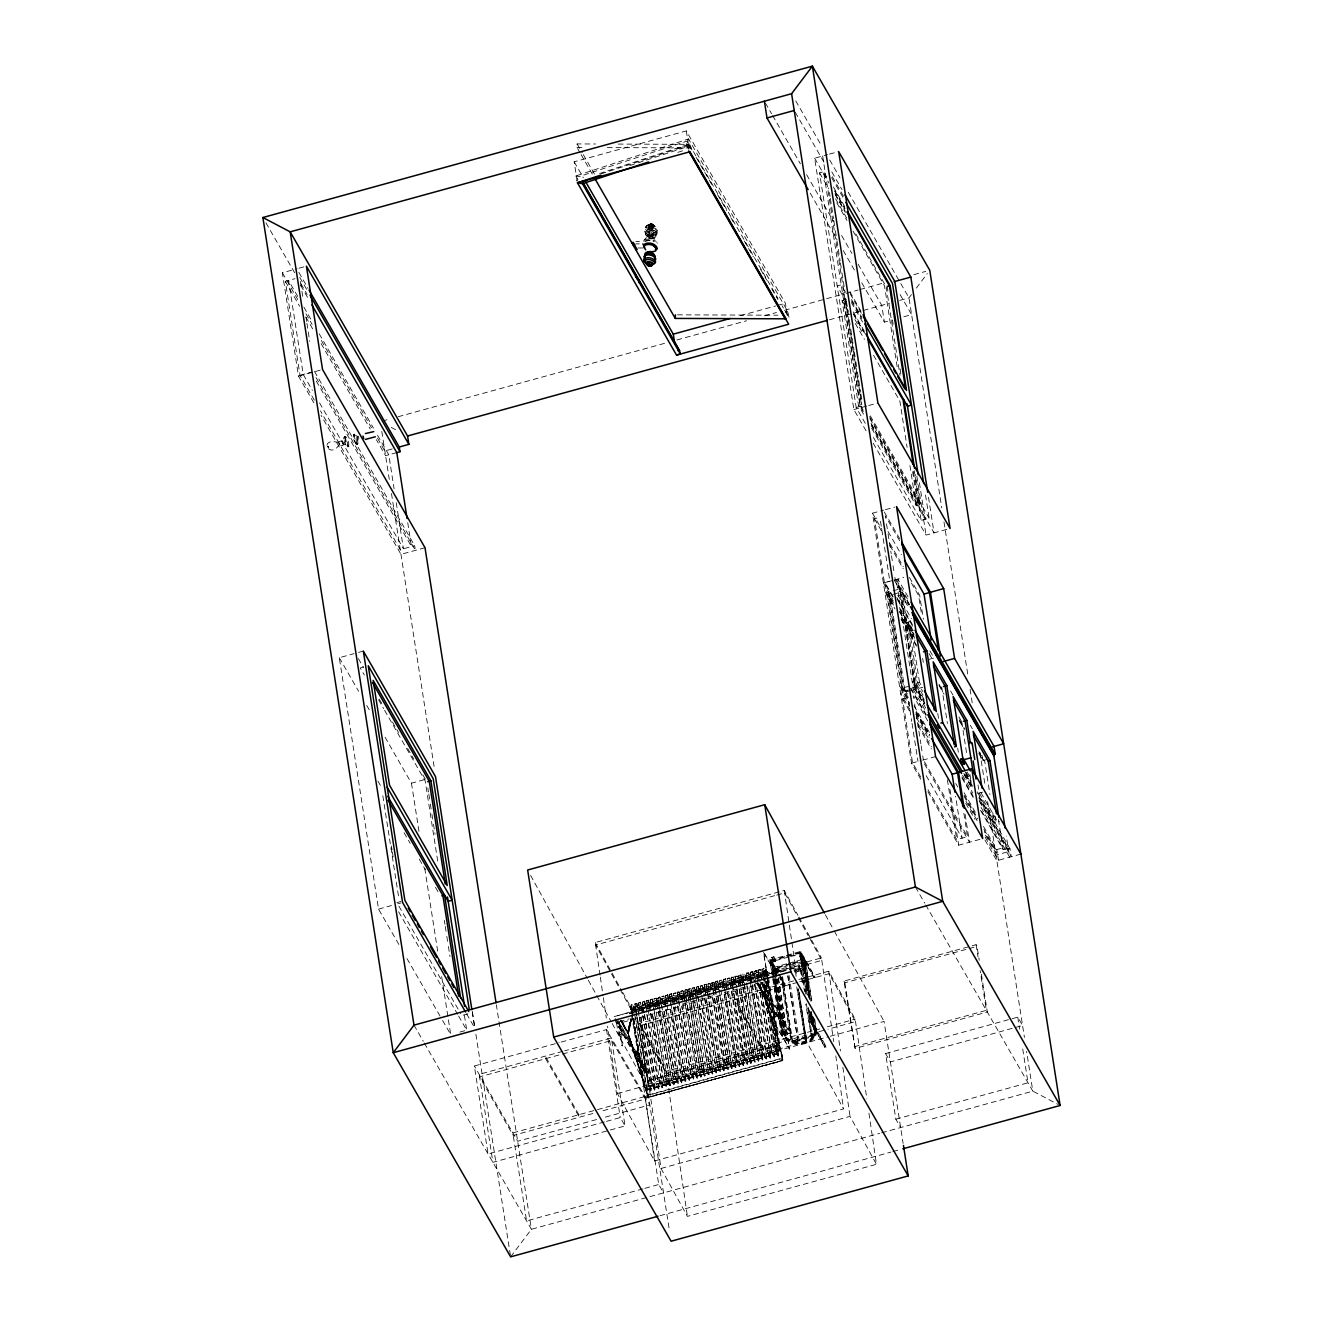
<?xml version="1.0" encoding="UTF-8"?>
<svg xmlns="http://www.w3.org/2000/svg" width="1323" height="1323" viewBox="0 0 1323 1323"><rect width="100%" height="100%" fill="white"/><g stroke="black" fill="none" stroke-linecap="round" stroke-linejoin="round"><path stroke-width="0.75" stroke-dasharray="5 3.75" d="M622.405 1023.886L621.479 1020.38M622.753 1022.481L621.942 1022.216L623.166 1025.275M622.108 1021.455L621.198 1021.191L622.405 1022.778M626.523 1029.393L623.828 1026.665L622.571 1022.712M624.142 1027.061L623.629 1024.217L624.671 1028.037M623.348 1024.548C625.2 1028.087 624.34 1027.194 624.836 1026.863M624.936 1027.706L625.663 1028.616L624.109 1025.937M626.639 1029.741L624.787 1028.401M626.126 1029.41L627.681 1031.957L627.168 1030.716M628.872 1031.279L628.012 1033.891L625.961 1028.517M758.294 983.932L760.576 988.645L757.219 984.014L759.137 986.379L758.74 985.569M759.799 986.693L759.22 986.826M759.567 988.165L761.85 990.96L760.245 989.554L761.453 989.902L760.609 988.198M760.543 989.257L763.685 994.086L761.089 990.282M761.552 990.662L761.386 989.621M762.23 991.737C760.89 989.538 764.777 995.475 761.833 992.316M762.875 992.349L763.123 994.664M763.388 993.259L763.702 994.929M672.712 1082.892L781.463 1052.843L782.654 1060.401L781.43 1052.397L782.869 1060.385M634.461 1011.119C636.495 1007.167 631.22 1003.214 633.138 1005.033L647.294 1091.74L634.792 1013.12M650.684 1091.078L650.833 1084.281L638.645 1012.062M654.653 1090.02L654.687 1083.223L640.514 1002.239L638.596 1002.95L639.489 1009.73M658.705 1088.879L658.54 1082.164L646.352 1009.929M662.707 1087.556L650.205 1008.87M666.56 1086.431L652.057 999.047L650.023 1000.072L651.048 1006.538M670.414 1085.422L657.911 1006.753M657.878 998.22L671.423 1078.46L673.424 1084.38L671.274 1078.658L657.729 998.402L659.995 997.178L674.267 1084.314L661.765 1005.695M677.971 1083.57L677.806 1076.856L663.931 995.921M681.51 1082.578L681.659 1075.781L670.48 1009.581M685.744 1081.354L673.324 1002.503M689.597 1080.296L675.821 993.424L673.142 993.705M693.517 1079.055L682.04 1006.406M697.353 1078.096L682.883 990.563L680.849 991.572L682.536 1002.057M686.951 989.753L701.24 1076.889L688.737 998.253M693.285 1003.165L705.093 1075.831L692.591 997.195M708.963 1074.524L694.525 987.405L708.946 1074.772M696.378 987.371L709.806 1068.041L712.518 1074.094L712.469 1067.297L701.306 1001.098M716.603 1072.788L704.15 994.02M706.069 984.213L720.489 1071.63M724.342 1070.572L712.865 997.906M713.163 982.84L713.94 982.179L728.212 1069.464L714.354 982.807L712.832 982.857M717.777 981.253L732.066 1068.389L717.496 981.054L715.511 982.03L716.537 988.496M735.439 1067.727L735.588 1060.93L724.425 994.731M739.408 1066.669L739.441 1059.872L725.269 978.888M743.46 1065.528L743.294 1058.813L729.75 978.557C725.054 976.176 727.832 986.247 728.775 989.323M747.313 1064.469L747.148 1057.755L735.985 991.539M751.315 1063.097L737.457 976.44L734.778 976.721M755.168 1062.088L742.666 983.402M746.883 986.297L759.022 1060.963L746.519 982.344M762.875 1059.905L749.016 973.248L746.701 973.149M766.265 1059.243L766.414 1052.447L754.226 980.211M770.548 1057.937L758.079 979.152M774.352 1056.945L774.104 1050.33L759.931 969.346L757.881 970.354L758.906 976.837M778.156 1056.217L777.99 1049.503L765.802 977.267M621.082 1020.397L621.413 1021.306L620.702 1020.446M621.016 1021.488L621.082 1020.413M622.554 1022.811L623.414 1024.531L621.876 1022.911M623.298 1025.672L624.258 1025.242M625.746 1029.476L627.4 1031.13M651.164 1090.549L639.356 1018.015M655.017 1089.474L640.58 1002.255M658.871 1088.416L646.715 1013.881M662.724 1087.357L648.287 1000.138L649.874 1006.869M681.99 1082.049L670.182 1009.532M685.843 1080.99L671.323 993.738L669.289 994.764L670.993 1005.248M689.696 1079.932L675.259 992.697M693.55 1078.873L681.725 1006.34M712.816 1073.565L700.992 1001.031M716.669 1072.506L704.514 997.972M739.789 1066.14L725.335 978.904M743.625 1065.065L729.056 977.879M747.478 1064.006L735.671 991.489M751.332 1062.948L736.977 975.812M760.262 987.967L758.707 986.743M761.486 990.977L762.065 990.844M765.785 998.865L763.702 993.705M766.745 1058.698L754.59 984.163M770.598 1057.639L758.443 983.105M774.435 1056.581L760.229 969.395L758.939 970.106M778.337 1055.754L766.182 981.219M622.868 1022.828L621.81 1021.373M622.637 1023.059L623.761 1024.366M625.051 1028.087L624.952 1027.061M626.937 1031.08L626.771 1030.17L630.046 1038.439M627.085 1032.601C630.558 1033.28 627.515 1027.161 630.046 1026.698M758.823 985.552L757.996 983.981M759.584 986.958L759.27 987.768M760.295 988.413L760.444 987.719M762.875 993.49L762.511 992.283M766.265 984.362L767.621 980.723L766.149 988.976L764.876 990.249L766.612 986.776L764.959 996.318M762.594 1059.888L760.03 1054.051L762.164 1059.789M619.842 1034.503L620.934 1034.321L622.323 1045.898L619.792 1034.421L620.934 1034.321M622.686 1045.583L621.578 1045.683M627.714 1033.081L628.425 1030.65L627.4 1033.759L628.458 1033.71L628.458 1035.744L628.524 1033.131M628.971 1031.427L627.929 1032.601L628.557 1030.385M629.401 1029.575L627.929 1032.023L628.243 1029.393M629.169 1029.211C628.623 1027.872 629.599 1026.383 629.616 1028.55M629.235 1025.639L631.236 1020.116L629.55 1028.864L628.491 1029.459L629.186 1030.468M629.847 1025.705L630.492 1024.63M630.691 1018.594C629.5 1024.101 632.857 1014.592 630.906 1022.348C630.608 1019.917 626.689 1033.065 630.525 1023.456M629.897 1022.762C631.203 1024.019 630.773 1018.908 631.518 1018.942M630.823 1020.413L630.691 1023.82M631.104 1020.298L631.021 1019.09L630.691 1021.786M766.166 984.196C768.051 984.527 764.677 990.762 764.942 994.78M764.975 996.335L764.529 998.17L763.718 996.467L765.62 990.729L764.314 993.358L764.429 991.87M764.462 995.425C762.544 1000.287 766.877 987.603 764.529 992.035M765.984 988.529L765.752 990.613L765.306 988.033M766.877 984.974L766.298 984.295L765.819 989.157L766.728 984.461M766.364 986.776L766.149 987.041M767.886 980.74L766.679 984.13L768.117 980.806M767.522 982.096C767.274 977.763 767.092 986.015 766.943 981.418M765.653 969.875L767.522 971.892L780.851 1050.115L776.783 1051.256L780.157 1049.966L765.686 969.957L780.157 1049.982L645.227 1087.159L644.235 1084.943M631.699 1010.97L766.596 973.53L631.633 1010.97L631.021 1007.382L765.934 970.222L766.927 971.727L766.133 970.85L631.22 1008.027L631.981 1009.168L630.161 1006.919L631.187 1012.938M580.053 152.84L576.977 147.498L577.159 143.926L595.615 143.992M651.892 224.48C639.422 230.467 664.047 227.027 649.891 224.182C641.324 225.538 644.698 240.29 652.917 238.537C659.598 236.437 657.812 224.414 650.817 224.331M652.454 224.877L649.031 227.341L649.146 236.271M618.172 144.075L687.894 144.323L687.728 147.895L603.652 147.597M338.92 442.626C317.371 436.656 329.89 460.702 339.498 444.098M628.756 1032.304L628.227 1032.932M628.458 1028.434C628.872 1030.65 629.169 1029.741 628.111 1030.567M628.888 1026.665L628.557 1028.599M629.318 1029.36L628.772 1030.137L628.69 1027.475M629.12 1025.557L629.616 1026.698M629.55 1023.638L630.261 1025.672M630.624 1022.729L629.88 1025.59L630.393 1024.564M629.781 1024.713L629.98 1023.605M629.765 1022.679L629.913 1024.862M629.831 1027.591L629.252 1026.582L629.583 1027.591M630.707 1023.671L630.376 1022.398M630.575 1020.909L630.839 1019.801M763.239 995.028L764.396 995.541M764.016 995.839L764.347 992.928L764.926 994.416L765.356 993.011L764.677 991.754L764.644 993.639M764.413 993.722C765.604 996.368 762.164 992.796 763.586 995.243M765.389 990.431L765.207 991.853L765.157 990.084M765.521 987.074L765.736 986.115M765.934 985.304L766.133 986.693M766.182 988.132L765.372 987.735L766 988.81M766.232 985.288L766.563 984.246M766.596 982.278L766.745 983.138M766.811 981.319L766.976 982.162L767.522 980.69M766.662 985.37L766.579 983.27M646.418 1089.705L781.446 1052.413L782.72 1060.633L781.413 1052.298L780.52 1050.694L645.376 1087.919L646.286 1089.722M327.906 446.512C329.262 449.01 326.864 445.272 328.336 446.777M327.955 446.628L328.402 447.389L327.79 446.397M342.657 441.187C333.975 440.096 341.301 449.125 343.335 444.429C340.524 442.345 344.195 438.045 345.071 442.097C346.444 448.166 341.086 436.458 345.353 436.524C348.991 438.591 350.86 452.086 345.303 444.313M344.377 437.053L347.387 446.512M358.665 436.474C354.812 435.201 357.607 443.304 359.972 439.98M357.855 443.999C358.649 437.003 350.132 428.04 354.713 441.221C358.02 450.184 360.319 435.73 354.845 434.539M642.3 1002.404L644.665 1001.23L642.317 1002.189M669.289 995.21L669.802 994.201M677.128 992.448L690.639 1073.714M692.557 988.661L692.905 987.834L694.095 998.882M696.245 987.553L698.61 986.379L696.758 986.76M701.157 986.015C697.849 986.478 703.257 985.652 701.67 985.784M711.675 983.551L712.171 982.526L725.252 1063.973M719.365 980.971L719.514 980.79M723.201 980.128L724.425 979.467M746.189 980.326L744.981 973.745L742.865 974.042L756.028 1055.307L742.484 975.051L744.287 974.241M750.174 972.686L752.688 971.628L753.895 978.21M754.027 971.628L756.541 970.553L757.748 977.151M761.899 969.23L764.115 968.568L761.783 969.991L775.311 1050.23L777.676 1056.217L775.559 1050.412M628.326 1033.379L629.037 1027.359M629.483 1026.78L629.202 1027.508M629.335 1024.597L629.814 1026.334M629.649 1024.68L629.417 1026.549M630.211 1022.795L630.591 1021.158L630.145 1022.1M764.38 994.003L764.231 994.879M764.611 994.731L764.132 996.798L768.746 1009.3M764.711 992.002L765.091 991.737M765.901 987.388L766.298 987.388M766.381 983.237L766.629 983.899M766.546 984.411L766.579 985.122M628.574 1032.089L628.739 1031.13M629.004 1028.219L629.533 1028.401M629.566 1025.986L629.781 1025.027M765.256 990.53L765.074 991.721L765.289 989.951M767.224 981.997L766.53 985.519M767.439 981.038L767.423 982.261L767.108 981.451M799.357 965.343L614.004 1016.659L799.423 965.36L799.968 968.833L794.048 970.454M776.766 1051.074L763.421 972.951L766.811 971.744M617.725 1023.638L617.345 1022.117L617.709 1023.671L762.213 983.617L761.833 982.311L753.878 984.477M761.767 982.427L762.197 983.865M622.62 1023.804L623.282 1024.283L622.67 1023.456M678.12 1083.256L663.551 995.921M735.919 1067.33L724.111 994.664M763.288 993.904C764.562 998.898 764.446 988.149 765.124 991.622M798.943 967.047L799.968 968.833M652.338 236.933A1.819 0.843 10.9 0 0 651.842 236.073L649.18 236.056A1.819 0.843 10.9 0 0 649.676 236.916C654.72 238.983 655.183 226.762 651.164 225.704M652.024 223.653L650.354 223.537L649.725 226.084M670.116 1085.439L658.275 1010.706M754.887 1062.055L743.03 987.355M645.922 226.481L647.559 229.326L651.429 230.665M643.739 241.266L643.888 240.406C647.823 234.072 655.315 237.247 657.25 243.167M645.657 234.336L646.997 232.683L650.784 232.468M650.271 223.653C661.103 227.109 648.65 232.187 647.84 225.059M649.18 236.056L648.7 237.925L650.255 238.884M651.826 223.736L651.528 224.695M651.247 227.192L652.52 226.861L652.371 224.083M653.33 228.234C648.998 231.525 648.005 223.819 653.231 227.936M652.371 236.718L652.735 238.487L650.8 239M655.877 236.453L655.629 232.881L651.478 231.095M657.118 230.202L656.985 230.979C653.81 234.072 646.864 232.484 645.078 228.499M634.494 1053.77L635.106 1056.151L629.434 1037.265L633.75 1050.975L632.758 1050.462M631.749 1044.26L630.327 1040.754M630.062 1038.456L637.504 1063.89M634.445 1053.538L631.733 1044.244M636.082 1058.665C635.635 1056.465 637.851 1064.899 636.661 1058.929M638.662 1064.552L638.232 1066.371L637.835 1061.989L634.957 1057.226L636.181 1056.845M640.564 1072.788L641.423 1075.334L637.322 1062.551M637.206 1063.064C637.901 1058.665 640.464 1078.956 638.662 1064.519M641.506 1075.268L642.184 1077.914L639.869 1070.158M766.381 1002.206L764.529 997.029L764.644 998.237M765.62 999.956L764.992 998.104M767.836 1008.391L768.531 1007.448L766.612 1001.445M770.945 1018.545L770.433 1016.511L771.772 1017.47L771.292 1018.644L768.183 1009.251L770.399 1016.13M769.738 1012.756C767.274 1005.695 771.094 1018.71 769.754 1012.459M769.92 1014.311L771.061 1017.519M772.119 1021.191L771.226 1017.486M774.468 1026.516L771.59 1018.561M774.253 1027.607L772.913 1022.629M776.105 1031.626L772.334 1021.373L773.757 1026.317L773.657 1023.969M775.559 1030.567L778.437 1040.391L776.006 1032.684M629.434 1037.397L628.64 1035.033L630.029 1039.646M635.553 1057.937L634.825 1055.539L636.429 1059.475M638.43 1065.313L637.19 1063.047M639.869 1070.357L641.506 1075.467M640.845 1072.936L638.612 1066.553L639.472 1067.082M765.157 998.931L765.074 998.303M766.166 1002.139L766.645 1004.306L764.992 999.08M766.331 1002.735L767.175 1005.844L766.728 1003.413M768.63 1009.813L768.746 1009.284M770.912 1016.163L769.903 1014.361M770.763 1016.014L772.285 1020.446M774.286 1027.905L775.906 1032.717M775.46 1030.716L775.046 1029.526L776.915 1035.38M776.303 1033.23L775.311 1029.079M628.508 1031.064L628.64 1029.972M630.459 1022.431L630.988 1021.339M764.529 994.896L764.297 994.284M764.512 993.126L765.322 991.407M766.017 988.248L766.067 987.355M773.194 961.292C771.259 959.555 776.171 961.606 774.848 959.837L775.344 960.696M647.823 1097.577L782.736 1060.368L647.592 1097.842L646.434 1095.874L781.546 1058.615L781.314 1061.162L646.6 1097.577L646.302 1095.543L781.463 1058.301L782.736 1060.368L647.757 1097.346M654.108 998.633L654.009 999.047M662.608 1003.363L661.847 996.401L662.74 1003.181M669.653 994.383L671.786 993.904M704.084 984.907L706.317 984.246L704.084 984.907L705.804 995.508M707.805 984.147L709.145 983.717M723.416 979.549L724.921 990.398M738.631 975.663L741.128 974.803L742.335 981.401M746.337 973.53L748.52 972.62M758.112 969.974L759.055 976.639M808.932 998.071L803.904 965.873L804.533 961.176L799.886 953.106M814.042 977.714L805.525 961.904L802.466 968.072L795.536 972.372L801.176 970.536L805.012 966.104L805.757 963.293L814.042 977.714L815.1 977.416L800.746 951.402L769.821 959.919L772.549 977.432M785.366 1037.827L786.424 1037.546C794.71 1045.335 815.117 1043.086 815.216 1029.608L810.569 1021.538L811.644 1021.24L825.784 1045.848L824.94 1047.535L816.44 1031.725L824.94 1047.535M814.803 1035.711L815.431 1031.014L810.784 1022.927L808.37 1007.448M758.393 984.957L758.592 986.379M630.608 1020.794L630.856 1019.851M628.243 1033.263L628.524 1035.694M765.058 992.035L764.876 991.291M626.937 1032.188L627.995 1032.85M628.557 1031.113L629.153 1028.682M634.362 1052.711L635.702 1057.987M636.33 1059.475L637.504 1062.683M766.315 1002.652L765.653 999.659M771.739 1018.71L770.548 1016.279M771.425 1019.008L772.847 1023.225L772.235 1020.132M629.401 1037.546L628.607 1035.892L629.599 1036.389M634.842 1054.878L634.726 1053.67M638.215 1065.23L638.331 1066.437M767.357 977.515L779.015 1048.18M342.326 440.972L342.607 442.08M345.353 436.524L346.229 442.114L348.875 446.727M345.419 444.346L343.467 444.561M354.167 434.093L355.027 439.699L357.69 444.313M348.081 446.959L347.205 441.369L344.542 436.755M356.879 444.528L356.019 438.938L353.357 434.324M761.982 982.212L789.087 1030.336L759.7 979.235M646.219 1000.949L647.823 1000.833M650.304 999.576L651.197 1006.356M665.486 995.64L667.933 994.962L669.124 1001.561M677.045 992.465L678.649 992.085M704.349 984.643L705.655 995.69M715.793 981.534L716.686 988.314M727.121 978.673L729.337 978.077M735.29 976.159L736.481 987.206M746.619 973.05L746.47 973.563M762.974 993.788L762.71 992.697M792.593 1040.953L792.13 1041.664L782.075 977.25M628.59 1035.975L629.335 1038.241M632.857 1048.659L632.741 1050.445M633.767 1050.875L632.196 1046.046L632.791 1048.428M634.329 1052.992L634.726 1055.374M634.593 1053.439L633.833 1051.157M636.231 1058.549L636.198 1056.879M636.975 1061.443L637.736 1063.775M638.529 1066.751L640.58 1070.539L639.34 1070.919M639.439 1069.116L639.323 1070.902M764.843 998.534L765.686 1000.684M765.802 998.898L765.372 1001.809L766.662 1003.132M646.6 1091.624L644.45 1085.902L646.715 1091.872M650.42 1090.913L648.303 1084.843L634.891 1003.826L648.154 1085.025L650.436 1090.532M658.143 1088.449L656.01 1082.71L644.499 1014.493M681.246 1082.032L679.129 1076.343L681.444 1082.578M690.722 1073.35L692.805 1079.237M697.105 1078.344L694.641 1072.473M706.135 1069.1L708.301 1075.086M718.042 996.335L729.205 1062.551L731.784 1068.174M735.158 1067.545L733.157 1061.856M752.374 984.792L763.735 1053.174L766.199 1059.227M773.707 1056.614L771.673 1051.239M911.431 294.616L909 297.857L899.045 300.602M916.326 288.133L927.307 273.53M510.628 1256.85L531.399 1229.282L879.597 1133.364M631.269 1004.802L632.262 1004.918M632.46 1015.866L630.906 1005.645L631.931 1011.665M635.123 1003.744L637.107 1003.462L638.314 1010.044M644.02 1012.674L642.465 1002.454L644.169 1012.492M646.534 1000.75L648.452 1000.221M652.305 999.163L650.387 999.692M661.715 996.583L663.088 996.434M665.949 995.26L665.436 996.285L667.553 994.83M690.689 1073.168L677.508 992.068M680.965 991.274L680.998 991.853M681.362 991.01L682.883 990.563M685.198 989.951L687.199 989.67L688.39 996.252M698.395 1071.035L684.851 990.795L698.346 1071.597M686.984 989.604L685.066 990.133M704.547 1076.194L702.199 1070.522L689.051 988.893L691.053 988.595L692.243 995.194M702.133 1070.34L688.704 989.72M691.929 995.128L690.904 988.496L688.919 989.075M694.062 987.834L694.823 987.454L692.524 988.083M696.262 987.785L709.905 1068.405M709.723 983.717L709.31 983.684M716.024 981.468L717.628 981.021M723.069 986.71L721.945 980.26L720.87 980.508M721.349 979.996L720.423 980.723M723.234 980.36L736.911 1060.434L738.896 1066.305L736.762 1060.616L725.252 992.399M724.392 979.665L725.5 978.987L723.731 979.334M744.568 1058.847L731.305 977.217L733.504 977.069L734.629 983.518M733.422 976.936L730.941 978.243M640.994 1017.569L652.007 1083.967L640.845 1017.751M740.334 986.148L738.78 975.927L740.483 985.966M663.666 1081.139L652.537 1014.377M750.703 971.909L751.447 972.041M751.894 982.956L750.339 972.752L752.026 982.774M665.849 1086.282L663.716 1080.593M758.112 981.104L756.326 970.503L755.549 970.95M664.096 1011.202L675.127 1077.584L663.964 1011.384M669.438 995.028L682.833 1075.467L684.967 1081.156L683.081 1075.649M675.309 1077.584L677.26 1083.289L675.276 1077.402M686.72 1074.59L689.481 1080.428M694.426 1072.473L696.741 1077.964M716.289 1072.837L713.792 1066.801L716.057 1072.771M708.218 1074.607L705.953 1069.1L694.592 1000.701M717.546 1066.106L706.135 997.525M723.813 1070.902L721.498 1064.668L723.764 1070.638M725.219 1063.791L711.824 983.353M719.778 1071.432L717.744 1066.106M731.354 1068.273L729.205 1062.551M732.959 1061.856L735.191 1067.181M727.485 1069.298L725.451 1063.973M740.615 1059.558L729.105 991.34M744.469 1058.483L731.073 978.044M736.961 989.025L748.322 1057.424L736.812 989.207M752.274 1056.73L740.814 987.967M746.751 1063.99L744.667 1058.483M754.457 1061.873L752.324 1056.184M770.218 1057.97L767.737 1051.934L770.118 1058.168M760.411 984.676L771.524 1051.421M766.017 1058.698L763.884 1052.992M775.46 1050.049L761.916 969.809M645.194 227.738L650.8 226.266L656.836 229.375M652.041 224.745L650.073 224.463L650.668 225.572M649.858 226.134L650.767 225.77M648.7 228.697C650.205 226.365 656.125 230.185 651.842 230.649M653.132 234.254C651.726 236.42 646.186 232.865 650.188 232.418M656.853 233.824C653.678 236.933 646.732 235.345 644.929 231.36L645.062 230.582C648.237 227.49 655.199 229.077 656.985 233.063M654.306 238.008L655.431 237.015M629.946 1039.68L629.434 1038.456L629.814 1040.721M766.993 1004.504L768.68 1009.813M766.265 985.585L766.447 986.925M645.392 241.481L649.146 240.158L654.389 241.679M630.046 1022.811L630.178 1023.605M803.243 967.063L794.71 972.074M814.141 1036.901C804.632 1046.658 784.374 1044.294 780.719 1029.757L781.777 1029.459L786.011 1036.819L784.952 1037.116L773.624 965.426L772.566 965.724L774.451 977.796M623.679 1025.838L623.828 1026.665M624.026 1025.54L623.365 1024.961L624.373 1025.59M758.36 985.552L759.369 985.999M629.5 1038.191L629.616 1036.405M636.148 1058.88L636.743 1061.261M639.373 1068.885L639.489 1067.099M774.137 1026.433L774.418 1028.864L774.633 1026.648M675.11 992.73L674.3 993.474M698.23 986.363L699.95 993.077M702.083 985.304L704.167 995.954M678.897 992.2L677.359 992.25M736.679 976.275L735.141 976.341M740.533 975.216L742.699 985.354M646.682 1000.568L659.714 1081.834L662.178 1087.87M689.051 988.893L688.555 989.918M646.385 225.886L650.403 225.042M649.891 224.182L649.428 224.546A2.15 1.009 10.9 0 0 650.023 225.572L652.553 226.68M648.799 225.456L649.758 225.092M644.483 239.661L650.155 238.752L656.175 241.315M644.417 241.084L648.353 240.058L653.512 241.117M789.484 1032.916L787.235 1033.991L789.881 1033.263L789.335 1029.79M794.296 971.347L800.117 968.618L804.401 962.119L804.318 959.787L799.671 951.7L806.17 993.358M716.95 1070.472L715.263 1070.919M599.567 173.528L687.646 144.604L689.696 148.176M601.122 173.875L686.802 145.745L686.869 141.181L688.539 138.932L787.648 311.285L789.203 318.115L782.042 305.679M629.88 165.54L690.093 145.778L777.957 298.585M677.839 152.36L685.628 149.797M785.151 312.096L787.648 311.285M765.736 1000.899L766.612 1001.428M767.555 1005.976L767.654 1008.308M775.295 1029.062L774.435 1029.939L775.559 1031.378M775.774 1031.543L775.873 1033.891M777.213 1036.488L776.072 1035.066L776.932 1034.189M777.263 1036.719L777.874 1039.101L776.948 1034.189M814.472 1034.503L792.99 1041.069L793.205 1042.458L814.687 1035.892L811.131 1012.161M800.845 955.934L801.275 956.248M802.201 958.315L802.631 959.076L802.499 958.232M810.503 1015.915L810.718 1016.726M811.578 1018.363L811.793 1019.19L811.875 1018.28M742.401 1063.46L743.311 1063.196M687.299 1078.609L688.688 1078.212M634.974 1051.587L637.636 1050.826L638.91 1052.976L636.247 1053.72L634.974 1051.587L636.247 1053.72M635.023 1051.95L637.636 1050.826M773.641 1013.286L776.303 1012.542L777.577 1014.691L774.914 1015.436L773.641 1013.286L774.914 1015.436M773.707 1013.65L776.303 1012.542M635.222 1053.042L637.884 1052.281L639.158 1054.431L636.495 1055.175L635.222 1053.042L636.495 1055.175M635.288 1053.406L637.884 1052.281M636.181 1053.356L638.91 1052.976M773.889 1014.741L776.551 1013.997L777.775 1015.783L775.162 1016.891L773.889 1014.741L777.577 1014.691M636.429 1054.811L639.158 1054.431M777.775 1015.783L775.162 1016.891M763.437 973.033L767.522 971.892M686.257 1078.923L668.661 1083.62M710.17 1072.325L733.174 1065.974M577.142 180.854L574.165 161.819L686.306 130.927L785.415 303.265L787.499 316.594M313.882 402.87L298.502 376.129L282.378 272.786L297.162 268.701M299.015 268.205L306.407 266.155M314.328 400.208L300.007 375.302L285.338 281.352L294.946 278.706M866.069 430.802L853.881 409.584L814.637 158.198L827.586 154.626M829.422 154.113L838.666 151.583M865.308 423.377L856.179 407.484L819.549 172.85L825.965 171.08M300.007 375.302L311.219 372.226M298.502 376.129L322.547 369.514M740.169 315.734L775.576 305.977M777.544 305.431L785.415 303.265M845.199 292.515L842.519 293.259L846.588 300.321M382.264 421.111L390.235 418.911M398.19 416.728L666.957 342.69M676.913 339.945L746.602 320.745M764.512 315.817L776.452 312.526M784.423 310.326L844.14 293.871M846.141 293.326L858.081 290.035M860.066 289.489L883.962 282.907M913.829 274.671L925.769 271.38M863.539 414.182L858.478 405.384L842.123 300.635L846.141 299.527L847.398 307.581M829.405 319.786L861.24 311.021M863.224 310.475L889.536 303.215M392.236 448.944L384.844 450.994L376.658 436.722M396.801 452.598L385.588 455.691L376.377 439.683M861.72 282.725L884.376 322.117L892.165 319.984M903.824 316.759L911.613 314.626L899.26 293.127M858.478 405.384L861.753 404.474L845.397 299.726M856.179 407.484L864.184 405.285M853.881 409.584L866.813 406.029M868.665 405.516L877.91 402.969M315.999 377.502L415.405 550.368L414.661 545.671L400.257 549.64L320.464 410.891M425.014 547.722L400.985 554.337L321.059 415.339M398.868 944.457L378.543 909.099L339.3 657.713L354.084 653.628M358.533 652.421L363.329 651.081M920.758 779.247L911.53 763.206L872.502 513.208L883.599 510.149M885.451 509.653L894.695 507.106M871.642 428.272L916.211 505.783L920.213 504.675L915.499 474.461M892.661 596.971L884.442 582.699L874.47 518.765L879.861 517.276M363.445 667.073L360.236 667.95L364.305 675.011M873.428 437.483L921.122 520.435L929.143 518.219L925.323 493.744M873.197 443.172L926.05 535.087L948.227 528.968M884.442 582.699L889.85 581.21L880.49 521.279M892.645 580.499L883.4 583.046L892.628 599.087M894.497 579.987L903.741 577.44M907.694 698.346L903.609 691.234L888.146 592.158L899.359 589.066M886.89 594.854L888.494 594.407M899.706 591.315L901.31 590.885M897.821 595.747L901.244 594.804L915.648 687.133L912.225 688.076M907.413 605.537L899.888 592.456L888.676 595.532L890.71 599.071L893.753 598.228M385.043 737.242L411.47 783.199L424.402 779.644M928.597 659.482L933.988 657.994L929.887 650.85M919.518 682.37L910.026 621.562L904.899 622.984L914.391 683.776L919.518 682.37L922.478 687.53M901.658 689.432L903.262 688.985M914.474 685.893L916.078 685.446M903.609 691.234L911.084 689.184M924.909 703.224L914.292 684.768L903.08 687.861L905.114 691.4L908.157 690.556M911.712 690.325L900.632 693.384L909.844 709.426M907.479 599.087L896.217 579.507L913.449 689.845L922.809 687.265M920.775 777.147L912.556 762.858L902.584 698.941L907.991 697.453M396.867 902.584L400.869 901.476M378.543 909.099L391.476 905.544M397.76 903.807L400.968 902.931M911.53 763.206L920.775 760.659M922.611 760.163L935.559 756.591M980.856 758.261L982.46 757.814M978.805 753.515L982.89 760.626L987.454 759.369M982.642 792.146L977.515 793.552L994.35 822.823L999.477 821.418M927.969 789.649L956.711 839.642L967.526 836.665L963.458 810.701M600.047 975.183L595.251 942.538L784.291 890.462L797.967 915.318M774.699 895.654L595.615 945.002L619.081 987.603M776.684 895.109L784.655 892.926L797.356 915.996M927.919 791.733L958.679 845.199L982.708 838.584M983.502 826.478L996.781 849.564L1002.867 847.894L980.393 808.816M980.492 810.222L1003.132 849.581L1008.258 848.175L979.45 798.067M979.533 801.556L1011.268 856.742L1010.028 848.853L1008.424 849.3L978.772 797.719M1020.876 854.096L996.847 860.711L984.56 839.344M463.149 1015.171L468.21 1013.765M459.941 1032.056L467.35 1030.022M775.096 959.158L775.526 961.325L773.393 961.92L771.772 957.389L773.922 956.794L776.055 960.812L773.905 961.408L773.079 959.969L775.228 959.373M771.838 957.802L773.922 956.794M784.754 956.645L771.292 960.349L773.409 973.827M786.639 956.132L800.084 952.428L806.583 994.069M788.789 956.992L770.449 962.036L781.132 1030.485L782.191 1030.187L773.723 975.845M790.707 956.463L801.374 953.519L807.973 995.028M802.366 959.324L803.193 960.763C803.822 956.132 798.216 951.452 802.251 959.109M800.862 959.737L799.82 955.868L800.63 956.645M801.936 956.529L800.432 956.942L799.82 955.868M802.003 956.777L803.078 956.479L809.676 998.749M801.126 957.174L803.524 960.68M800.25 958.662L802.697 959.043M632.262 1005.116L631.121 1005M709.459 983.849L708.185 983.766M755.698 971.115L754.044 971.876L767.588 1052.116M786.623 963.822L775.113 966.981L776.584 976.44M788.541 963.293L803.904 959.059L810.089 998.7M790.873 963.475L775.526 967.708L770.879 959.638L773.624 977.135M792.808 962.946L804.318 959.787L810.916 1001.478M790.691 964.153L774.269 968.684L770.036 961.325L800.961 952.808L805.194 960.167L811.479 1000.42M792.609 963.624L805.194 960.167M775.939 977.449L774.683 969.395L787.268 965.939M789.186 965.41L805.608 960.878L815.1 977.416M631.021 1007.382L631.997 1008.887L766.927 971.727M774.749 969.527L775.824 969.23M766.893 972.008L631.683 1009.317L630.161 1006.919M622.62 992.233L632.411 1009.995L821.434 957.918L833.705 1041.565M629.368 1013.501L821.798 960.382L809.081 937.296M629.351 1013.765L799.009 966.848M793.866 969.809L799.77 968.171M619.296 1021.554L629.186 1018.826M682.618 1004.107L714.288 995.392M724.194 992.663L743.989 987.206M604.479 1121.921L488.088 1153.987L474.362 1065.991L559.182 1042.623M561.15 1042.077L606.529 1029.592L649.825 1104.887L604.446 1117.389M868.946 1113.205L876.454 1164.306L687.414 1216.383L661.02 1168.457L639.737 1023.307L796.926 979.996M798.927 979.45L828.777 971.231L855.171 1019.157L866.863 1098.884M779.925 977.499L785.25 985.635L784.175 985.933L779.462 977.73M813.827 976.308L814.885 976.01M797.62 982.361L640.1 1025.755L666.494 1073.697L825.982 1029.757M799.588 981.831L829.124 973.695L855.518 1021.621L827.95 1029.211M618.205 1033.263L620.851 1032.535L622.538 1035.462L619.892 1036.207L618.205 1033.263L616.667 1023.489L619.329 1022.745L620.851 1032.535M562.738 1051.338L479.174 1074.359L492.9 1162.355L625.068 1125.939L611.342 1037.96L564.689 1050.809M981.401 974.208L987.305 1012.012L855.138 1048.411L843.925 981.104L970.172 946.325M972.157 945.78L976.093 944.688L977.052 946.358L979.235 960.283M843.925 981.104L844.901 982.774L967.196 949.087M969.164 948.541L977.052 946.358M774.6 1023.39L789.55 1048.957L774.6 1023.39L763.818 954.33M810.056 1014.427L812.454 1017.933L809.18 1015.915L811.181 1016.378L810.056 1014.427L811.611 1019.173M810.503 1017.222L812.884 1020.728L811.743 1019.388L810.238 1019.801L809.18 1015.915M809.626 1018.71L812.074 1019.107M812.057 1021.951L810.982 1022.249L808.469 1006.158M772.864 979.433L780.934 1031.163L782.009 1030.865C785.234 1048.246 816.159 1047.254 816.357 1029.443M810.784 1022.927L811.859 1022.629L826.015 1047.237M614.864 1019.371L645.277 1072.242L647.658 1072.027L645.012 1072.755L615.625 1021.654M784.307 1033.858L783.249 1034.156L774.765 979.814M814.803 1028.897L815.878 1028.599L814.307 1018.528M815.216 1029.608L816.291 1029.311M639.737 1023.307L666.13 1071.233L819.714 1028.93M827.305 1026.83L855.171 1019.157M779.164 1047.783L644.169 1085.108L643.706 1081.784L778.635 1044.624L780.157 1049.982L778.635 1044.624M778.817 1045.302L643.706 1081.784M617.394 1093.526L806.418 1041.449L843.578 1108.906L654.538 1160.966L617.394 1093.526L607.522 1026.185M779.991 1049.387L645.227 1087.159M631.518 1014.956L643.425 1085.323L645.26 1087.291L828.297 1036.785M830.282 1036.24L884.078 1021.422L903.113 1143.386M643.573 1085.307L644.946 1087.721L649.031 1086.596L635.321 1008.01L649.031 1086.596M645.426 1088.217L647.542 1097.677M646.302 1089.705L781.43 1052.513L782.902 1060.302L780.802 1050.925L781.777 1058.78M646.715 1090.202L781.43 1052.546M824.725 1046.146L825.784 1045.848M592.919 1113.486L513.241 1135.432L479.571 1076.872L611.722 1040.473L645.409 1099.033L600.708 1111.353M854.178 1046.741L986.346 1010.342L980.128 970.553M596.557 1119.556L517.657 1141.286L474.362 1065.991M606.447 1121.375L620.255 1117.571L625.068 1125.939M885.6 1053.555L1017.751 1017.139L1022.563 1025.507L890.412 1061.922L885.6 1053.555L895.836 1119.192L900.649 1127.56M661.02 1168.457L850.044 1116.38L876.454 1164.306M642.961 1188.848L526.587 1220.914L512.844 1132.918L645.012 1096.519L658.738 1184.515L663.551 1192.866M644.929 1188.319L658.738 1184.515M895.836 1119.192L1028.004 1082.793L1022.414 1046.989M881.598 1132.819L1032.816 1091.161L1058.301 1104.523M659.945 1215.721L890.892 1152.101M892.876 1151.556L900.847 1149.356M707.838 1072.953L708.781 1072.705M646.335 1089.788L664.741 1084.827M673.242 1082.495L679.096 1080.908M737.043 1064.932L738.813 1064.436M739.16 1064.354L741.409 1063.742M648.402 224.728L650.073 224.463M700.76 1077.286L698.428 1071.217M669.984 1085.604L667.42 1079.717L654.025 999.278M776.75 1035.281L776.353 1032.916M751.514 972.24L752.539 971.512L754.259 982.162M635.95 1004.074L636.727 1003.314M650.734 223.389L651.792 223.537M650.221 230.913C644.367 232.583 657.018 235.13 652.074 231.293M645.905 235.047C658.722 244.523 653.942 228.333 646.964 236.486M762.627 992.845L761.866 991.473M622.62 1023.274L623.381 1025.672M711.906 982.708L712.998 982.658M662.095 996.318L662.84 996.451M576.977 147.498L583.129 147.514M635.95 241.547L639.472 241.563M635.834 243.879L639.356 243.895M638.182 247.963L645.227 247.996M677.475 314.841L777.974 315.205M720.622 980.541L719.729 980.591M769.473 1013.517L769.688 1011.301M770.3 1016.064L770.019 1013.65L770.118 1015.981M641.523 1076.608L641.242 1074.177L641.341 1076.525M649.527 225.075L655.679 227.209M651.71 227.308L650.188 226.894M651.214 230.599L655.133 230.4L656.274 227.936M650.85 230.963L646.715 231.029L645.525 233.625L649.692 236.222L655.91 235.775L654.306 233.708L650.569 232.418M805.26 965.244L804.136 965.112L809.478 999.328M654.935 998.749L656.44 998.303L657.581 1004.736M338.556 442.279L339.779 445.074M343.55 444.28L343.533 443.536M765.471 975.266L763.818 968.519L765.835 979.218M710.004 983.237L711.509 989.885M702.48 985.933L703.803 992.002M678.964 991.671L680.386 998.319M679.361 992.3L680.684 998.369M671.257 993.788L672.977 1000.502M667.404 994.846L668.826 1001.494M659.697 996.98L661.434 1003.677M654.24 998.633L656.373 998.154M644.996 1001.908L644.367 1001.18L646.021 1007.928M640.448 1002.288L638.463 1003.247L639.637 1009.548M636.595 1003.347L639.009 1016.014M748.702 973.199L762.561 1053.505M762.246 1053.439L762.891 1059.558M712.551 997.856L724.028 1064.122M706.333 984.874L720.175 1065.18M723.731 1064.056L724.376 1070.175M719.877 1065.114L720.522 1071.233M683.214 991.241L697.072 1071.547M696.758 1071.481L697.403 1077.6M652.388 999.725L666.246 1080.031M665.932 1079.981L666.577 1086.084M803.904 965.873L805.012 966.104M814.588 1034.305L815.696 1034.536L812.868 1016.411M767.158 1004.736L768.63 1009.3L767.472 1005.778M772.467 1022.414L772.202 1021.406M650.899 225.175L652.305 225.456M650.899 225.935L653.165 225.572A2.15 1.009 10.9 0 0 652.586 224.563M650.618 230.748L652.09 231.062M654.538 1090.02L652.156 1083.769M647.691 1097.462L646.517 1089.97L647.79 1097.395M659.912 997.029L657.729 998.402M650.585 230.467L648.65 229.011M651.379 232.6L653.182 233.956M775.89 1033.908L776.287 1031.758M758.906 986.892L759.137 985.321M761.552 991.787L760.973 990.894M624.985 1028.649L625.134 1026.979M780.636 970.817L775.526 967.708L776.998 977.151M780.074 971.512C775.493 967.659 776.254 972.488 780.289 972.901M780.868 972.223L775.741 969.098L771.111 961.027M625.746 1029.939L626.093 1030.799M652.487 225.472L653.529 226.134M391.195 427.395L396.652 430.256M758.426 1061.311L756.177 1055.126M801.176 970.536L800.332 970.007L802.846 986.115M811.71 1037.811L812.554 1038.34L807.526 1006.141M645.277 1072.242L644.549 1069.282L645.012 1072.755M765.918 988.777L765.455 989.207M780.934 1031.163C784.407 1047.518 812.206 1048.891 816.655 1033.131M768.465 1010.871L768.365 1008.523L769.291 1013.435M764.148 994.648L763.338 995.177M750.604 1063.345L748.52 1057.424M766.563 973.811L765.934 970.222M644.069 1085.422L632.907 1019.157M630.095 1022.547L630.211 1022.729M758.062 985.403L757.599 983.948M760.328 989.538L760.097 989.141M777.825 1016.13L776.551 1013.997M750.736 1063.212L748.57 1057.606M712.221 1073.829L710.054 1068.223M689.051 1080.13L686.935 1074.59M669.785 1085.439L667.602 1079.717M662.079 1087.556L659.896 1081.834M779.33 1047.717L780.851 1050.115M795.735 100.879L821.467 145.646M829.703 159.967L840.006 177.877M848.241 192.215L899.723 281.749M900.765 283.535L909 297.857L941.778 507.916M831.803 171.891L841.957 189.569M795.255 112.273L825.122 164.201M832.316 176.736L843.644 196.432M831.621 177.695L843.809 198.88M833.49 187.056L844.636 206.438M834.796 190.777L844.917 208.389M826.61 177.034L823.567 171.742L860.182 406.376L863.224 411.685M834.73 191.157L844.868 208.802M814.637 158.198L828.876 182.938M834.962 193.538L845.132 211.217M835.21 194.746L845.347 212.358M835.574 198.731L846.703 218.113M855.832 233.956L885.203 285.04M819.549 172.85L828.694 188.726M836.814 202.849L846.952 220.494M853.037 231.095L884.508 285.801L897.242 367.414M765.405 103.012L771.59 113.761M772.615 115.548L800.415 163.903M806.6 174.636L833.358 221.206M841.61 235.527L851.896 253.437M858.081 264.17L881.763 305.365L884.376 322.117M810.238 193.191L837.012 239.744M843.181 250.494L854.509 270.19M849.846 291.804L862.001 312.939M850.127 293.772L861.273 313.138M851.565 299.494L861.686 317.107M851.599 300.983L861.753 318.628M845.281 291.936L841.213 284.875L837.211 285.983L846.34 301.859M851.367 302.52L863.539 323.705M853.219 311.864L865.374 332.999M853.5 313.816L864.647 333.198M853.451 314.213L863.605 331.858M846.836 305.448L843.793 300.172L860.148 404.921L863.191 410.196M854.939 319.554L863.043 333.644M842.123 300.635L848.208 311.203M855.303 323.523L864.415 339.383M873.527 355.242L899.855 401.034L907.098 447.356M870.286 415.869L929.143 518.219M869.575 416.613L920.213 504.675M869.856 418.564L919.485 504.873L914.143 470.624M871.03 423.294L934.055 532.888L928.349 496.39M871.295 424.303L917.881 505.32L912.225 469.053M871.344 425.791L925.124 519.327L919.121 480.844M691.979 150.094L686.869 141.181L579.226 176.538L575.885 175.909L577.043 181.053M696.08 157.205L713.477 187.469M717.579 194.597L726.79 210.622M730.891 217.749L734.976 224.86M744.204 240.885L753.415 256.91M760.576 269.379L766.712 280.063M771.838 288.96L777.974 299.643M687.894 144.323L690.97 149.664M688.87 149.317L686.802 145.745L687.58 149.168L690.093 145.778L688.539 138.932L575.885 175.909L577.936 179.465M884.326 512.018L899.706 538.759M899.64 540.793L885.269 515.788L886.195 521.791M888.08 531.565L901.426 554.784M872.502 513.208L881.73 529.25M889.932 543.505L903.262 566.691M909.397 577.374L919.65 595.201L923.388 619.147M874.47 518.765L882.673 533.053M889.866 545.556L903.212 568.774M911.431 583.063L918.625 595.548L921.734 615.526M908.058 596.871L897.821 579.077L915.036 689.415L926.298 708.996M909.612 604.71L895.241 579.722L894.613 575.72M909.381 604.909L899.061 586.949L897.457 587.395L907.776 605.339M894.216 580.069L908.554 605.058M898.052 595.482L911.398 618.701M896.796 597.401L913.135 625.812M929.044 653.479L933.162 660.64M950.642 691.053L952.973 695.088M970.338 725.285L972.372 728.841M897.06 599.087L913.002 626.722M913.217 630.658L908.256 622.058L917.749 682.85L922.71 691.449M893.19 596.838L885.004 582.6L902.236 692.938L909.397 705.391M899.342 607.522L912.638 630.658M899.838 609.473L914.226 634.478M906.668 622.488L914.573 636.264M899.789 611.524L914.16 636.512M888.146 592.158L893.257 601.039M899.375 611.689L914.706 638.331M893.488 603.09L886.245 590.488L884.64 590.918L894.96 608.878M901.674 617.328L914.97 640.448M958.943 716.917L962.003 722.242M978.921 751.696L984.858 762.031L989.918 794.445M890.974 600.758L895.059 607.869M901.178 618.519L916.508 645.161M938.983 684.239L943.067 691.35M959.407 719.778L964.517 728.659M901.095 619.544L916.426 646.219M938.933 685.347L944.043 694.228M959.373 720.903L964.5 729.8M980.889 792.626L997.707 821.897M916.144 683.296L923.074 695.336M967.096 771.888L970.999 778.685M924.132 699.47L913.813 681.527L912.209 681.973L924.579 703.472M966.055 772.384L971.181 781.281M977.317 791.948L1010.028 848.853M914.391 683.776L924.281 700.992M965.343 772.384L971.198 782.554M966.071 774.798L972.24 785.548M965.476 774.6L972.637 787.053M914.821 688.142L924.016 704.134M963.839 773.393L972.008 787.615M979.169 800.035L1008.788 851.549L997.575 854.641L984.295 831.555M964.169 774.848L972.372 789.087M913.449 689.845L925.72 711.212M962.582 775.295L972.818 793.089M981.005 807.328L1009.664 857.172L1006.373 836.136M910.935 688.026L926.265 714.668M962.003 776.849L974.274 798.149M910.522 688.539L926.53 716.355M961.97 778.007L974.522 799.853M927.77 720.969L913.383 695.964L914.325 701.951M904.849 689.713L907.909 695.038M914.044 705.688L929.358 732.33M964.087 792.725L975.332 812.272M908.256 697.668L900.996 685.049L899.392 685.496L909.711 703.439M916.426 711.89L929.722 735.009M964.5 795.47L977.78 818.59M983.915 829.273L997.211 852.392L995.607 852.822L984.362 833.258M916.194 711.741L929.556 734.943M915.863 712.551L929.143 735.638M963.872 796.033L977.135 819.119M915.847 714.122L929.143 737.242M955.735 783.464L957.786 787.02M965.955 801.258L977.201 820.822M916.558 717.86L929.871 740.996M965.691 803.309L974.902 819.317M985.139 837.128L998.452 860.264L996.781 849.564M918.03 723.648L931.375 746.85M902.584 698.941L910.803 713.229M917.98 725.732L931.342 748.934M577.159 143.926L582.269 152.823M583.294 154.609L594.556 174.189M581.078 154.609L593.365 175.976M924.397 761.668L967.526 836.665M924.38 763.801L969.478 842.222L965.112 814.29M574.165 161.819L583.36 177.795M926.183 775.658L962.119 838.154L955.57 796.214M915.433 887.005L924.694 903.129M925.72 904.915L1032.816 1091.161L1026.598 1051.372M774.914 960.25L775.526 961.325M771.772 957.389L773.905 961.408M772.764 960.845L773.393 961.92M776.75 969.825L778.586 973.033M779.512 974.638L785.035 984.246M778.8 974.423L785.25 985.635M769.821 959.919L778.916 975.746M774.683 969.395L778.519 976.093M764.694 953.933L775.493 972.719M763.503 952.295L775.278 972.785M759.088 980.045L789.881 1033.263M759.137 984.114L787.516 1033.461M756.822 981.12L787.235 1033.991M298.849 272.373L308.061 288.414M299.759 277.383L307.945 291.606M265.973 222.892L294.814 273.034M300.983 283.767L307.168 294.516M300.652 285.388L307.812 297.824M297.741 296.484L288.546 280.476L303.215 374.426L312.41 390.434M303.893 307.151L312.063 321.39M319.223 333.843L373.45 428.123M377.535 435.234L388.78 454.798L394.089 488.782M282.378 272.786L297.741 299.511M305.944 313.766L312.096 324.466M321.324 340.507L371.531 427.825M285.338 281.352L299.659 306.258M305.795 316.925L313.981 331.163M321.142 343.616L370.242 428.999M314.427 371.333L414.661 545.671M316.329 381.107L411.47 546.548L407.716 522.568M319.571 402.887L403.449 548.764L396.272 502.773M617.262 1019.157L647.658 1072.027M618.866 1022.348L647.245 1071.696M617.428 1021.869L644.797 1069.447M615.476 1018.545L644.863 1069.662M358.368 658.606L363.461 667.437M379.288 699.123L382.33 704.398M392.451 722.011L398.537 732.578M407.649 748.438L413.719 759.005M422.847 774.848L426.899 781.893M378.51 699.718L383.587 708.533M384.596 710.302L425.179 780.901L437.93 862.513M339.3 657.713L358.616 691.284M366.752 705.44L370.82 712.502M377.898 781.083L381.95 788.144M404.077 832.729L410.163 843.297M419.275 859.14L425.344 869.707M435.482 887.32L438.525 892.612M466.606 1013.848L473.717 1026.218M398.885 906.123L460.801 1013.765M398.62 911.762L457.576 1014.278M458.601 1016.047L466.721 1030.187L464.191 1013.964M407.004 958.596L441.551 1018.693M442.577 1020.463L450.713 1034.603L441.221 973.778M414 1025.143L423.277 1041.251M424.303 1043.053L531.399 1229.282L496.357 1004.819M825.403 914.871L833.358 929.308M834.35 931.127L884.078 1021.422M798.96 917.087L821.434 957.918M798.331 917.765L808.105 935.526M595.251 942.538L621.645 990.464M620.057 989.372L632.758 1012.442M530.622 875.429L587.313 978.375M588.305 980.178L611.176 1021.72M612.185 1023.522L646.98 1086.729L669.521 1231.068M758.377 1060.98L756.21 1055.307M704.448 1075.831L702.348 1070.34M654.356 1089.639L652.206 1083.967M766.249 986.346L766.712 984.841M761.006 989.72L760.312 988.827M757.831 984.99L758.426 984.031M342.905 441.733L343.418 443.073M342.988 443.288L343.682 443.734M762.594 992.482L762.28 993.292M342.971 443.321L342.574 442.047M773.079 1022.894L773.376 1023.837M774.881 1028.798L774.815 1029.939L773.029 1022.977M358.831 438.475L358.632 437.119M774.005 1026.086L775.08 1029.112M771.574 1050.875L760.262 984.858M682.982 1075.285L671.323 1007.25M765.984 969.494L767.009 975.514M763.784 972.587L764.462 976.589M764.81 978.59L777.13 1050.809M752.225 984.974L763.735 1053.174M746.486 973.811L747.363 980.012M748.851 987.851L759.882 1054.249M744.866 974.257L746.552 984.295M740.665 988.149L752.175 1056.366M734.927 976.986L736.63 987.024M733.306 977.432L734.315 983.452M721.746 980.624L722.755 986.644M719.514 981.236L732.925 1061.674M717.893 996.533L729.072 1062.733M710.186 983.816L711.195 989.819M707.97 984.428L721.366 1064.85M706.002 997.707L717.513 1065.925M700.264 986.545L713.659 1066.983M698.627 986.991L699.635 993.011M683.032 1003.892L694.393 1072.292M674.846 1004.19L673.275 993.738M675.177 1006.191L686.687 1074.408M665.585 996.087L678.98 1076.525M656.241 998.667L657.944 1008.705M652.404 1014.576L663.567 1080.775M644.698 1001.842L646.385 1011.88M644.351 1014.691L655.861 1082.892M631.997 1008.87L633.353 1016.924M633.7 1018.925L645.26 1087.291M633.386 1019.371L644.946 1087.721M632.791 1017.867L644.301 1086.084M630.873 1007.084L632.576 1017.139M622.538 1035.462L620.983 1025.623L618.321 1026.367L619.892 1036.207M998.435 819.483L1003.132 849.581M995.161 816.258L996.103 822.344L979.285 793.072L978.011 784.969M992.763 812.686L994.35 822.823M982.113 755.565L982.89 760.626M943.994 522.072L968.204 677.178M970.073 689.217L972.339 703.687M979.93 752.34L985.255 786.49M987.62 801.573L1024.432 1037.447M1017.751 1017.139L1019.62 1029.079M961.705 721.763L967.08 756.21M969.924 774.451L970.884 780.537M887.121 285.718L888.064 291.804M892.496 320.183L893.141 324.234M900.087 368.836L901.046 374.922M916.872 476.297L926.05 535.087M886.212 286.793L900.037 375.434M957.703 748.173L958.348 752.225M913.482 471.468L921.122 520.435M909.926 465.498L916.211 505.783M941.711 687.001L947.417 723.483M976.093 944.688L977.962 956.628M949.947 789.335L958.679 845.199M937.726 713.411L938.669 719.497M947.367 779.71L956.711 839.642M922.677 658.325L923.305 662.376M886.509 523.792L887.766 531.78M888.08 533.781L891.189 553.742M891.504 555.743L892.744 563.73M893.058 565.731L894.315 573.719M914.64 703.952L915.88 711.939M916.194 713.94L920.874 743.906M921.188 745.907L922.429 753.895M922.743 755.88L923.371 759.882M829.422 192.447L830.05 196.465M830.364 198.483L833.507 218.626M833.821 220.643L835.078 228.697M835.392 230.715L836.649 238.768M836.963 240.786L840.105 260.929M840.419 262.946L841.676 271M841.99 273.018L844.835 291.143M847.712 309.599L848.969 317.652M849.283 319.67L850.54 327.724M850.854 329.741L853.996 349.884M854.311 351.901L855.568 359.955M855.882 361.973L857.139 370.027M857.453 372.044L860.595 392.187M860.909 394.204L862.166 402.258M908.603 701.438L911.729 721.415M912.043 723.416L917.964 761.37M822.658 155.982L861.885 407.385M890.71 599.071L905.114 691.4M844.901 982.774L855.138 1048.411M686.306 130.927L688.985 148.06M805.608 960.878L812.206 1003.148M814.72 1019.256L816.572 1030.832M813.331 1017.536L815.944 1033.676L790.972 1041.35L780.917 976.936M810.089 999.477L803.491 957.207L802.416 957.505L809.014 999.758M812.917 1017.585L814.174 1025.639L813.099 1025.937L810.9 1011.847M812.504 1016.874L813.761 1024.912L812.686 1025.209L810.486 1011.119M811.363 1011.4L815.034 1034.933L791.766 1042.061L781.81 978.259M800.746 951.402L807.559 995.078M810.073 1011.169L811.859 1022.629M801.01 954.28L801.44 957.075M810.387 1014.344L810.817 1017.139M800.134 955.785L800.564 958.563M809.511 1015.832L809.941 1018.627M805.641 994.069L801.027 969.379L804.483 991.522M806.369 1003.595L811.859 1038.968L805.674 1004.223M798.464 989.191L806.633 1041.532L798.05 988.479M795.536 972.372L796.165 976.391M797.438 989.571L805.608 1041.912L796.711 986.842M789.037 975.498L799.39 1041.929M787.88 975.547L798.166 1042.756L787.797 976.324M783.96 984.527L784.175 985.933M782.538 976.539L792.808 1042.342M778.437 977.846L789.55 1048.957M778.238 977.912L789.335 1049.007M777.312 979.169L786.639 1038.935M776.899 978.441L786.011 1036.819M776.254 979.467L785.647 1039.365M774.038 977.085L772.152 964.996L773.211 964.699L783.894 1033.147L782.836 1033.445L774.352 979.086M773.938 979.136L782.009 1030.865M764.033 954.263L774.815 1023.34M606.529 1029.592L620.255 1117.571M381.801 431.43L389.276 479.356M391.492 493.545L434.126 766.728M472.377 1011.781L474.61 1026.086M475.883 1034.255L510.314 1254.816M472.212 1011.764L474.742 1027.988M427.842 787.946L428.47 791.964M428.784 793.982L430.041 802.036M430.355 804.053L431.612 812.107M431.926 814.125L433.183 822.195M433.497 824.196L435.069 834.267M444.313 920.295L444.941 924.33M445.256 926.348L446.512 934.402M446.827 936.419L448.084 944.473M448.398 946.491L449.969 956.562M411.47 783.199L419.06 831.869M424.766 868.351L437.731 951.485M391.41 845.893L392.038 849.912M392.352 851.929L393.609 860M382.81 795.735L398.537 896.448M300.387 281.386L301.627 289.373M301.942 291.374L303.182 299.378M305.993 317.371L306.622 321.357M306.936 323.358L309.747 341.351M828.777 971.231L840.452 1050.958M842.85 1067.314L850.044 1116.38M835.789 1055.853L843.578 1108.906M784.291 890.462L789.07 923.107M789.368 925.157L796.859 976.159M799.241 992.482L806.418 1041.449M666.13 1071.233L687.414 1216.383M632.411 1009.995L633.304 1016.114M633.601 1018.148L654.538 1160.966M600.344 977.217L603.023 995.591M603.338 997.625L606.314 1018.032M648.783 234.502C651.991 239.314 654.604 232.137 648.783 234.502M630.046 1041.433C630.409 1046.195 632.807 1039.977 630.046 1041.433M630.873 1043.996C631.303 1048.825 633.535 1042.408 630.873 1043.996M639.919 1072.126C640.365 1076.955 642.581 1070.555 639.919 1072.126M742.914 1065.098L740.863 1059.723L742.914 1065.098M889.403 595.978L887.799 596.425L902.551 691.003L904.155 690.556L889.403 595.978M902.22 592.456L900.616 592.886L915.367 687.464L916.971 687.017L902.22 592.456M578.928 1114.727L545.258 1056.151L545.638 1058.665L579.325 1117.24L578.928 1114.727M760.642 1045.203L734.248 997.261L734.612 999.725L761.006 1047.651L760.642 1045.203"/><path stroke-width="1.5" d="M963.061 764.363C962.251 766.877 959.274 757.07 961.408 758.922M649.692 265.394C651.644 268.453 656.77 260.399 646.649 262.053C644.185 265.047 652.619 268.023 648.898 263.277M689.779 151.467L786.011 318.81L675.259 318.413L675.425 314.841M363.726 438.492L362.949 436.011M647.923 252.081L650.453 251.42L651.875 253.156M646.749 263.426L647.443 262.549M648.187 264.716L648.783 265.741M650.023 264.732L650.569 265.758L648.667 265.559M653.843 254.876C653.314 251.122 646.649 250.543 644.814 253.834L645.062 257.423M656.886 248.476L657.035 247.599C655.017 243.134 647.228 241.365 643.673 244.838L644.599 247.566M655.629 259.705L655.761 258.944C653.975 254.959 647.013 253.371 643.838 256.464L644.665 258.895M375.352 436.788L365.313 439.434M969.048 743.774L969.296 742.683A1.786 0.976 -8.9 0 1 970.884 742.253L971.677 743.609M655.712 248.129L653.099 244.639M963.161 759.997L963.905 762.643L963.078 759.915L971.33 757.649M657.961 1216.267L510.628 1256.85L393.245 1052.711L262.88 217.518L290.184 231.839L791.601 93.718L812.372 66.15L929.755 270.289L1060.12 1105.482L902.832 1148.811M262.88 217.518L812.372 66.15L942.72 901.343L915.433 887.005L414 1025.143L393.245 1052.711L942.72 901.343L1060.12 1105.482M649.808 264.368L647.542 264.716A2.15 1.009 10.9 0 0 648.121 265.741L651.263 265.741A2.15 1.009 10.9 0 0 650.684 264.732L648.353 264.6M654.472 257.191L655.034 255.951C654.19 252.891 646.897 250.94 646.153 253.784M654.819 258.795L655.183 256.679L652.388 254.562L646.749 253.768L644.946 255.207M655.282 249.782L656.291 249.204M651.495 265.063L652.074 263.823M654.075 263.74L655.629 261.789C653.843 257.803 646.881 256.232 643.706 259.325L644.533 261.756M365.429 433.547L373.731 431.629M600.741 175.116L577.44 182.756L676.549 355.11L788.69 324.218L689.581 151.864L577.44 182.756L582.434 183.682L648.634 161.952M635.487 274.489L635.453 274.341A5.722 4.697 -29.9 0 1 636.065 275.597L636.429 277.053M635.487 275.994L635.801 277.251M637.239 277.433L677.492 347.436L678.269 350.86L679.526 350.463L680.303 353.869L676.549 355.11M764.38 101.226L766.993 117.979L794.23 110.487M585.411 181.35L673.275 334.157L730.329 318.446M894.199 281.65L910.836 277.069L950.079 528.472L877.91 402.969L838.666 151.583L910.836 277.069M887.882 286.33L889.486 285.9L905.511 388.631M414 1025.143L290.184 231.839L407.567 435.995L827.421 320.331M399.645 446.909L408.873 444.363L407.567 435.995M396.404 452.698L400.009 451.705L399.265 447.009L309.086 290.2M904.502 560.142L924.016 594.06L943.679 588.586L954.578 658.407L1003.661 743.758L992.432 746.85M427.627 781.695L430.901 780.802L447.24 885.55L389.508 785.151L373.169 680.402L430.901 780.802M923.487 651.759L926.844 650.833L936.337 711.625L924.463 690.97M943.497 661.467L954.578 658.407M943.481 686.521L946.838 685.595L956.331 746.387L954.561 746.867M940.901 723.102L942.671 722.623L956.331 746.387M963.458 721.283L966.832 720.357L970.305 742.65M824.411 913.068L764.727 804.698L527.645 870.021L553.709 1037.083L671.108 1241.222L908.19 1175.915L903.444 1145.42M441.882 895.77L444.545 895.026L460.586 997.757M911.134 602.213L994.036 746.404L995.276 754.275L993.672 754.722L911.861 612.45M973.364 735.274L988.215 761.105L989.984 760.609L998.832 817.349M957.009 772.83L971.81 768.746L1020.876 854.096M931.607 738.515L952.147 774.236L957.538 772.748L962.846 806.699M553.709 1037.083L790.807 971.777L908.19 1175.915M646.583 244.044L651.776 244.16M652.272 251.668L655.216 251.205L656.969 249.038C654.951 244.573 647.162 242.804 643.606 246.26L645.674 249.865M647.989 262.401L649.345 262.401M651.445 264.153L652.867 264.054M651.181 265.228L654.902 263.128C653.297 259.589 647.112 258.183 644.284 260.929L647.079 264.385M633.502 242.473L632.212 242.456L634.015 246.326L633.452 244.623L634.742 244.623M632.014 242.837L633.304 242.837L637.173 249.567L635.883 249.567M650.056 262.549L651.313 263.095M645.558 262.533L646.848 263.194M845.017 194.878L894.811 281.485L927.721 492.338M845.827 202.402L892.512 283.585L923.719 483.54M847.679 211.713L890.214 285.702L906.569 390.45L863.009 314.709M846.935 211.912L889.486 285.9M766.993 117.979L808.171 189.602M863.291 316.66L865.325 320.183M867.342 323.705L882.54 350.132M884.558 353.654L891.652 365.991M893.67 369.514L895.704 373.036M897.722 376.559L904.816 388.879M864.795 323.92L911.481 405.103L907.479 406.194L865.87 333.843M867.69 338.473L903.129 400.125L913.201 464.588M943.679 588.586L896.531 506.593L935.559 756.591L982.708 838.584L971.81 768.746M688.605 150.954L785.449 319.356M901.757 542.314L930.449 592.224L940.421 656.076M901.691 544.365L929.424 592.572L938.47 650.503M910.389 606.678L995.276 754.275M916.723 619.263L918.757 622.819M920.808 626.374L941.232 661.897M943.282 665.436L945.317 668.991M947.367 672.547L950.427 677.872M952.461 681.428L954.511 684.983M956.546 688.539L976.969 724.061M979.02 727.6L981.071 731.156M983.105 734.712L986.164 740.037M988.215 743.592L990.249 747.148M912.556 614.484L993.838 755.846M914.97 630.178L926.844 650.833M946.838 685.595L933.178 661.831L942.671 722.623M966.832 720.357L953.172 696.593L962.648 757.384L970.47 770.962M989.984 760.609L973.149 731.354L982.013 788.095M916.178 635.817L925.091 651.313L934.27 710.087M933.36 665.701L945.085 686.075L954.247 744.849M953.354 700.462L965.062 720.837L973.298 773.525M927.208 704.812L965.046 770.614M937.263 724.706L939.313 728.278M928.349 712.551L962.135 771.292M927.77 714.767L961.556 773.508M929.887 722.49L958.58 772.4L964.186 808.303M929.821 724.541L957.538 772.748M642.879 243.895L644.45 246.624M594.391 177.762L675.259 318.413M582.682 182.045L679.526 350.463M583.278 183.583L636.743 276.672A5.623 4.614 -29.9 0 1 637.273 277.813M635.751 275.366L637.471 278.458M582.434 183.682L680.303 353.869M408.873 444.363L306.407 266.155L322.547 369.514L425.014 547.722L496.042 1002.768M309.979 295.178L400.009 451.705M311.897 304.952L396.801 452.598L407.087 518.566M372.507 682.618L429.231 781.248L445.256 883.996M387.209 787.251L452.168 900.202L448.15 901.294L387.837 796.396M388.185 800.382L442.874 895.489L458.601 996.202M468.805 1011.566L404.871 900.384L368.257 665.75L433.2 778.685L469.185 1009.251M408.228 908.19L410.262 911.712M412.28 915.235L415.323 920.51M417.34 924.033L419.374 927.555M421.392 931.078L423.426 934.6M430.521 946.937L436.59 957.505M438.624 961.027L440.642 964.55M442.676 968.072L445.702 973.348M447.736 976.87L449.754 980.393M451.788 983.915L453.806 987.454M465.58 1012.078L402.572 902.484L363.329 651.081L435.499 776.584L471.881 1009.73M637.091 278.921L637.355 277.946M633.998 246.111L633.485 243.779M963.938 760.692C959.754 751.712 965.625 771.226 964.219 761.585M962.334 761.122L962.615 762.031M638.579 279.98L639.224 282.775M993.325 752.473L1005.116 828.099M988.215 761.105L996.451 813.794M972.14 742.931L974.737 759.551M973.149 760.89L976.01 779.115M907.115 403.895L918.179 474.775M903.874 399.926L914.557 468.408M924.016 594.06L931.194 640.018M952.147 774.236L954.941 792.212M791.601 93.718L915.433 887.005M764.727 804.698L790.807 971.777M673.275 334.157L674.763 343.682M447.488 896.977L464.555 1006.323"/></g></svg>
